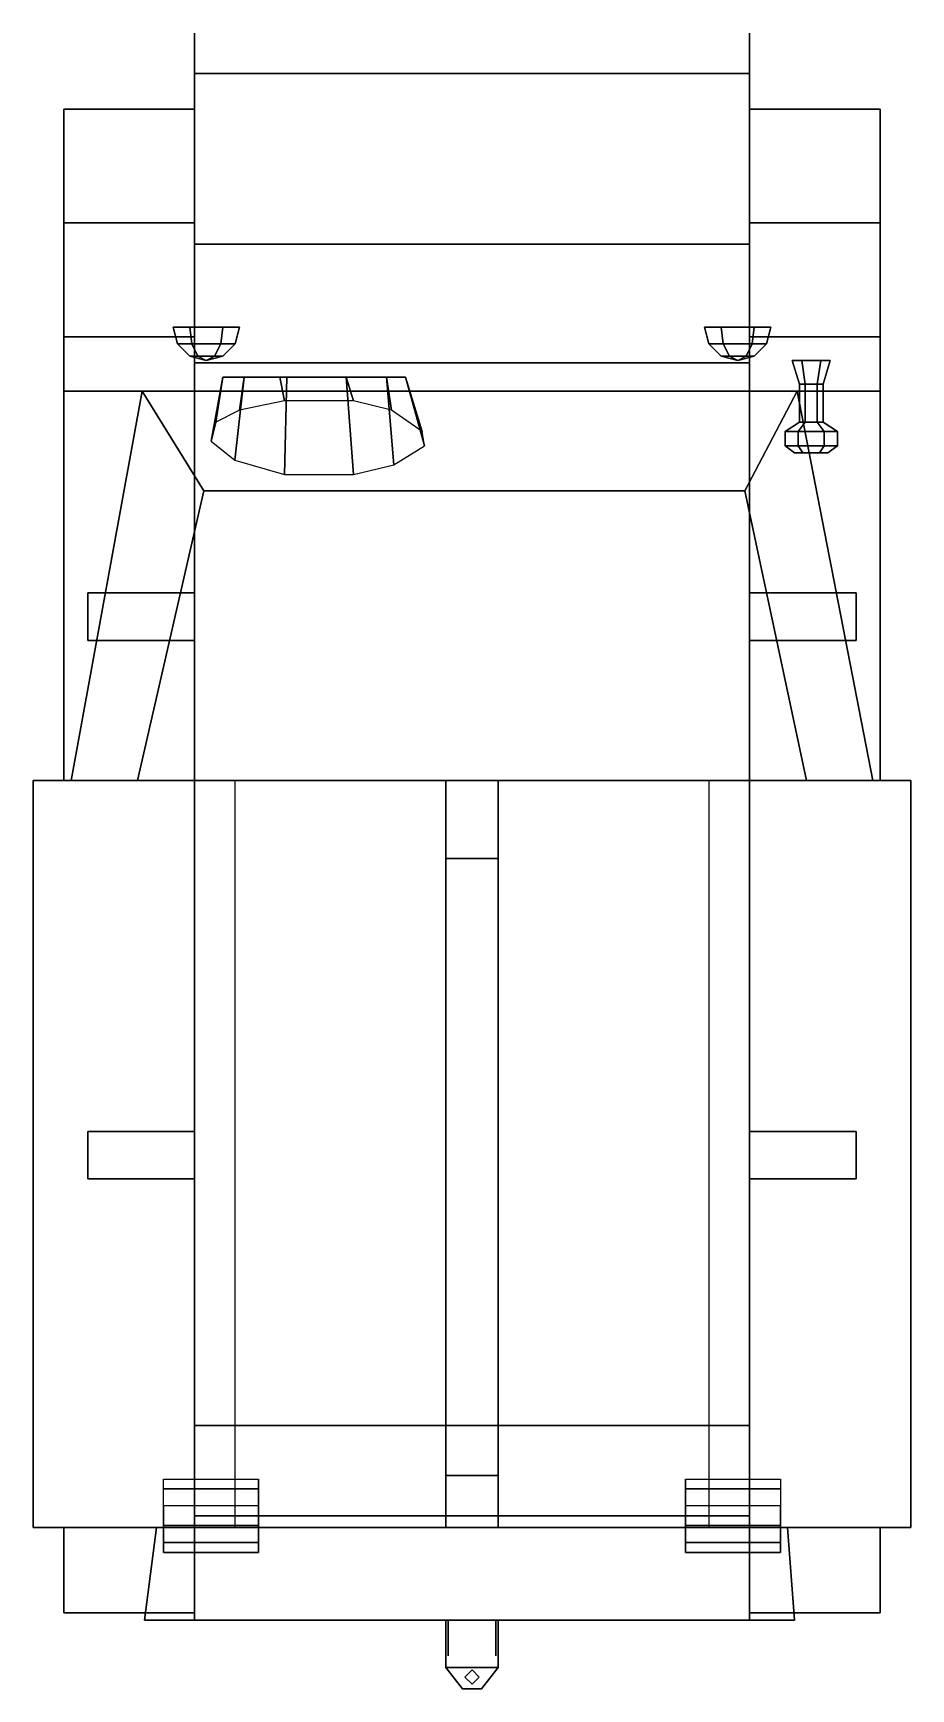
# Model space of a CAD drawing. Extents: x -0.93 to 0.93, y -1.68 to 1.81.
import ezdxf

# ---------------------------------------------------------------- set-up
doc = ezdxf.new("R2010")
doc.units = 0
doc.layers.get('0').update_dxf_attribs({"linetype": 'CONTINUOUS'})
doc.layers.add('MG_MOUNT', color=1, linetype='CONTINUOUS')
doc.layers.add('MUDSHIELD', color=4, linetype='CONTINUOUS')

msp = doc.modelspace()

# ---------------------------------------------------------------- linework, layer by layer
for points in [[(-0.585, 1.81, 0.64), (-0.585, 1.76, 0.56), (-0.585, 1.635, 0.56), (-0.585, 1.725, 0.645)], [(-0.585, 1.725, 0.645), (-0.585, 1.635, 0.56), (-0.585, 1.76, 0.56), (-0.585, 1.81, 0.64)], [(0.585, 1.81, 0.64), (0.585, 1.76, 0.56), (0.585, 1.635, 0.56), (0.585, 1.725, 0.645)], [(0.585, 1.725, 0.645), (0.585, 1.635, 0.56), (0.585, 1.76, 0.56), (0.585, 1.81, 0.64)], [(-0.585, 1.365, 0.295), (-0.585, 1.115, 0.295), (-0.585, 1.055, 0.915), (-0.585, 1.725, 0.645)], [(0.585, 1.725, 0.645), (0.585, 1.365, 0.295), (-0.585, 1.365, 0.295), (-0.585, 1.725, 0.645)], [(-0.585, 1.725, 0.645), (-0.585, 1.055, 0.915), (0.585, 1.055, 0.915), (0.585, 1.725, 0.645)], [(0.585, 1.055, 0.915), (0.585, 1.115, 0.295), (0.585, 1.365, 0.295), (0.585, 1.725, 0.645)], [(0.585, 1.365, 0.295), (0.585, 1.115, 0.295), (-0.585, 1.115, 0.295), (-0.585, 1.365, 0.295)], [(-0.5903, 1.155, 1.0425), (-0.595, 1.19, 1.0506), (-0.63, 1.19, 0.99), (-0.6206, 1.155, 0.99)], [(-0.63, 1.19, 0.99), (-0.595, 1.19, 1.0506), (-0.525, 1.19, 1.0506), (-0.49, 1.19, 0.99)], [(-0.6206, 1.155, 0.99), (-0.63, 1.19, 0.99), (-0.595, 1.19, 0.9294), (-0.5903, 1.155, 0.9375)], [(-0.595, 1.19, 0.9294), (-0.63, 1.19, 0.99), (-0.49, 1.19, 0.99), (-0.525, 1.19, 0.9294)], [(-0.5903, 1.155, 0.9375), (-0.595, 1.19, 0.9294), (-0.525, 1.19, 0.9294), (-0.5297, 1.155, 0.9375)], [(-0.5297, 1.155, 1.0425), (-0.525, 1.19, 1.0506), (-0.595, 1.19, 1.0506), (-0.5903, 1.155, 1.0425)], [(-0.4994, 1.155, 0.99), (-0.49, 1.19, 0.99), (-0.525, 1.19, 1.0506), (-0.5297, 1.155, 1.0425)], [(-0.5297, 1.155, 0.9375), (-0.525, 1.19, 0.9294), (-0.49, 1.19, 0.99), (-0.4994, 1.155, 0.99)], [(0.4994, 1.155, 0.99), (0.49, 1.19, 0.99), (0.525, 1.19, 0.9294), (0.5297, 1.155, 0.9375)], [(0.5297, 1.155, 1.0425), (0.525, 1.19, 1.0506), (0.49, 1.19, 0.99), (0.4994, 1.155, 0.99)], [(0.525, 1.19, 0.9294), (0.49, 1.19, 0.99), (0.63, 1.19, 0.99), (0.595, 1.19, 0.9294)], [(0.49, 1.19, 0.99), (0.525, 1.19, 1.0506), (0.595, 1.19, 1.0506), (0.63, 1.19, 0.99)], [(0.5297, 1.155, 0.9375), (0.525, 1.19, 0.9294), (0.595, 1.19, 0.9294), (0.5903, 1.155, 0.9375)], [(0.5903, 1.155, 1.0425), (0.595, 1.19, 1.0506), (0.525, 1.19, 1.0506), (0.5297, 1.155, 1.0425)], [(0.5903, 1.155, 0.9375), (0.595, 1.19, 0.9294), (0.63, 1.19, 0.99), (0.6206, 1.155, 0.99)], [(0.6206, 1.155, 0.99), (0.63, 1.19, 0.99), (0.595, 1.19, 1.0506), (0.5903, 1.155, 1.0425)], [(-0.5775, 1.1294, 1.0203), (-0.5903, 1.155, 1.0425), (-0.6206, 1.155, 0.99), (-0.595, 1.1294, 0.99)], [(-0.595, 1.1294, 0.99), (-0.6206, 1.155, 0.99), (-0.5903, 1.155, 0.9375), (-0.5775, 1.1294, 0.9597)], [(-0.5775, 1.1294, 0.9597), (-0.5903, 1.155, 0.9375), (-0.5297, 1.155, 0.9375), (-0.5425, 1.1294, 0.9597)], [(-0.5425, 1.1294, 1.0203), (-0.5297, 1.155, 1.0425), (-0.5903, 1.155, 1.0425), (-0.5775, 1.1294, 1.0203)], [(-0.525, 1.1294, 0.99), (-0.4994, 1.155, 0.99), (-0.5297, 1.155, 1.0425), (-0.5425, 1.1294, 1.0203)], [(-0.5425, 1.1294, 0.9597), (-0.5297, 1.155, 0.9375), (-0.4994, 1.155, 0.99), (-0.525, 1.1294, 0.99)], [(0.525, 1.1294, 0.99), (0.4994, 1.155, 0.99), (0.5297, 1.155, 0.9375), (0.5425, 1.1294, 0.9597)], [(0.5425, 1.1294, 1.0203), (0.5297, 1.155, 1.0425), (0.4994, 1.155, 0.99), (0.525, 1.1294, 0.99)], [(0.5425, 1.1294, 0.9597), (0.5297, 1.155, 0.9375), (0.5903, 1.155, 0.9375), (0.5775, 1.1294, 0.9597)], [(0.5775, 1.1294, 1.0203), (0.5903, 1.155, 1.0425), (0.5297, 1.155, 1.0425), (0.5425, 1.1294, 1.0203)], [(0.5775, 1.1294, 0.9597), (0.5903, 1.155, 0.9375), (0.6206, 1.155, 0.99), (0.595, 1.1294, 0.99)], [(0.595, 1.1294, 0.99), (0.6206, 1.155, 0.99), (0.5903, 1.155, 1.0425), (0.5775, 1.1294, 1.0203)], [(-0.56, 1.12, 0.99), (-0.5775, 1.1294, 1.0203), (-0.595, 1.1294, 0.99), (-0.56, 1.12, 0.99)], [(-0.56, 1.12, 0.99), (-0.595, 1.1294, 0.99), (-0.5775, 1.1294, 0.9597), (-0.56, 1.12, 0.99)], [(-0.56, 1.12, 0.99), (-0.5425, 1.1294, 1.0203), (-0.5775, 1.1294, 1.0203), (-0.56, 1.12, 0.99)], [(-0.56, 1.12, 0.99), (-0.5775, 1.1294, 0.9597), (-0.5425, 1.1294, 0.9597), (-0.56, 1.12, 0.99)], [(-0.56, 1.12, 0.99), (-0.525, 1.1294, 0.99), (-0.5425, 1.1294, 1.0203), (-0.56, 1.12, 0.99)], [(-0.56, 1.12, 0.99), (-0.5425, 1.1294, 0.9597), (-0.525, 1.1294, 0.99), (-0.56, 1.12, 0.99)], [(0.56, 1.12, 0.99), (0.525, 1.1294, 0.99), (0.5425, 1.1294, 0.9597), (0.56, 1.12, 0.99)], [(0.56, 1.12, 0.99), (0.5425, 1.1294, 1.0203), (0.525, 1.1294, 0.99), (0.56, 1.12, 0.99)], [(0.56, 1.12, 0.99), (0.5425, 1.1294, 0.9597), (0.5775, 1.1294, 0.9597), (0.56, 1.12, 0.99)], [(0.56, 1.12, 0.99), (0.5775, 1.1294, 1.0203), (0.5425, 1.1294, 1.0203), (0.56, 1.12, 0.99)], [(0.56, 1.12, 0.99), (0.5775, 1.1294, 0.9597), (0.595, 1.1294, 0.99), (0.56, 1.12, 0.99)], [(0.56, 1.12, 0.99), (0.595, 1.1294, 0.99), (0.5775, 1.1294, 1.0203), (0.56, 1.12, 0.99)], [(0.695, 1.12, 1.0646), (0.675, 1.12, 1.03), (0.69, 1.07, 1.03), (0.7025, 1.07, 1.0517)], [(0.675, 1.12, 1.03), (0.695, 1.12, 0.9954), (0.7025, 1.07, 1.0083), (0.69, 1.07, 1.03)], [(0.755, 1.12, 1.03), (0.675, 1.12, 1.03), (0.695, 1.12, 1.0646), (0.735, 1.12, 1.0646)], [(0.735, 1.12, 0.9954), (0.695, 1.12, 0.9954), (0.675, 1.12, 1.03), (0.755, 1.12, 1.03)], [(0.735, 1.12, 1.0646), (0.695, 1.12, 1.0646), (0.7025, 1.07, 1.0517), (0.7275, 1.07, 1.0517)], [(0.695, 1.12, 0.9954), (0.735, 1.12, 0.9954), (0.7275, 1.07, 1.0083), (0.7025, 1.07, 1.0083)], [(0.755, 1.12, 1.03), (0.735, 1.12, 1.0646), (0.7275, 1.07, 1.0517), (0.74, 1.07, 1.03)], [(0.735, 1.12, 0.9954), (0.755, 1.12, 1.03), (0.74, 1.07, 1.03), (0.7275, 1.07, 1.0083)], [(-0.585, 1.115, 0.295), (-0.585, 0.235, 0.295), (-0.585, 0.235, 0.765), (-0.585, 1.055, 0.915)], [(0.585, 1.115, 0.295), (0.585, 0.235, 0.295), (-0.585, 0.235, 0.295), (-0.585, 1.115, 0.295)], [(0.585, 0.235, 0.765), (0.585, 0.235, 0.295), (0.585, 1.115, 0.295), (0.585, 1.055, 0.915)], [(-0.695, 1.055, 0.915), (-0.845, 0.235, 0.765), (-0.705, 0.235, 1.425), (-0.565, 0.845, 1.385)], [(0.685, 1.055, 0.915), (0.845, 0.235, 0.765), (-0.845, 0.235, 0.765), (-0.695, 1.055, 0.915)], [(0.575, 0.845, 1.385), (0.685, 1.055, 0.915), (-0.695, 1.055, 0.915), (-0.565, 0.845, 1.385)], [(-0.585, 1.055, 0.915), (-0.585, 0.235, 0.765), (0.585, 0.235, 0.765), (0.585, 1.055, 0.915)], [(0.705, 0.235, 1.425), (0.845, 0.235, 0.765), (0.685, 1.055, 0.915), (0.575, 0.845, 1.385)], [(0.7025, 1.07, 1.0517), (0.69, 1.07, 1.03), (0.69, 0.99, 1.03), (0.7025, 0.99, 1.0517)], [(0.69, 1.07, 1.03), (0.7025, 1.07, 1.0083), (0.7025, 0.99, 1.0083), (0.69, 0.99, 1.03)], [(0.7275, 1.07, 1.0517), (0.7025, 1.07, 1.0517), (0.7025, 0.99, 1.0517), (0.7275, 0.99, 1.0517)], [(0.7025, 1.07, 1.0083), (0.7275, 1.07, 1.0083), (0.7275, 0.99, 1.0083), (0.7025, 0.99, 1.0083)], [(0.74, 1.07, 1.03), (0.7275, 1.07, 1.0517), (0.7275, 0.99, 1.0517), (0.74, 0.99, 1.03)], [(0.7275, 1.07, 1.0083), (0.74, 1.07, 1.03), (0.74, 0.99, 1.03), (0.7275, 0.99, 1.0083)], [(0.7025, 0.99, 1.0517), (0.69, 0.99, 1.03), (0.66, 0.97, 1.03), (0.6875, 0.97, 1.0776)], [(0.69, 0.99, 1.03), (0.7025, 0.99, 1.0083), (0.6875, 0.97, 0.9824), (0.66, 0.97, 1.03)], [(0.7275, 0.99, 1.0517), (0.7025, 0.99, 1.0517), (0.6875, 0.97, 1.0776), (0.7425, 0.97, 1.0776)], [(0.7025, 0.99, 1.0083), (0.7275, 0.99, 1.0083), (0.7425, 0.97, 0.9824), (0.6875, 0.97, 0.9824)], [(0.74, 0.99, 1.03), (0.7275, 0.99, 1.0517), (0.7425, 0.97, 1.0776), (0.77, 0.97, 1.03)], [(0.7275, 0.99, 1.0083), (0.74, 0.99, 1.03), (0.77, 0.97, 1.03), (0.7425, 0.97, 0.9824)], [(0.6875, 0.97, 1.0776), (0.66, 0.97, 1.03), (0.66, 0.94, 1.03), (0.6875, 0.94, 1.0776)], [(0.66, 0.97, 1.03), (0.6875, 0.97, 0.9824), (0.6875, 0.94, 0.9824), (0.66, 0.94, 1.03)], [(0.7425, 0.97, 1.0776), (0.6875, 0.97, 1.0776), (0.6875, 0.94, 1.0776), (0.7425, 0.94, 1.0776)], [(0.6875, 0.97, 0.9824), (0.7425, 0.97, 0.9824), (0.7425, 0.94, 0.9824), (0.6875, 0.94, 0.9824)], [(0.77, 0.97, 1.03), (0.7425, 0.97, 1.0776), (0.7425, 0.94, 1.0776), (0.77, 0.94, 1.03)], [(0.7425, 0.97, 0.9824), (0.77, 0.97, 1.03), (0.77, 0.94, 1.03), (0.7425, 0.94, 0.9824)], [(0.6875, 0.94, 1.0776), (0.66, 0.94, 1.03), (0.68, 0.925, 1.03), (0.6975, 0.925, 1.0603)], [(0.66, 0.94, 1.03), (0.6875, 0.94, 0.9824), (0.6975, 0.925, 0.9997), (0.68, 0.925, 1.03)], [(0.7325, 0.925, 1.0603), (0.6975, 0.925, 1.0603), (0.68, 0.925, 1.03), (0.75, 0.925, 1.03)], [(0.75, 0.925, 1.03), (0.68, 0.925, 1.03), (0.6975, 0.925, 0.9997), (0.7325, 0.925, 0.9997)], [(0.7425, 0.94, 1.0776), (0.6875, 0.94, 1.0776), (0.6975, 0.925, 1.0603), (0.7325, 0.925, 1.0603)], [(0.6875, 0.94, 0.9824), (0.7425, 0.94, 0.9824), (0.7325, 0.925, 0.9997), (0.6975, 0.925, 0.9997)], [(0.77, 0.94, 1.03), (0.7425, 0.94, 1.0776), (0.7325, 0.925, 1.0603), (0.75, 0.925, 1.03)], [(0.7425, 0.94, 0.9824), (0.77, 0.94, 1.03), (0.75, 0.925, 1.03), (0.7325, 0.925, 0.9997)], [(-0.565, 0.845, 1.385), (-0.705, 0.235, 1.425), (0.705, 0.235, 1.425), (0.575, 0.845, 1.385)], [(-0.81, 0.53, 0.355), (-0.81, 0.63, 0.355), (-0.81, 0.63, 0.305), (-0.81, 0.53, 0.305)], [(-0.81, 0.63, 0.305), (-0.81, 0.63, 0.355), (-0.585, 0.63, 0.355), (-0.585, 0.63, 0.305)], [(-0.585, 0.53, 0.355), (-0.585, 0.63, 0.355), (-0.81, 0.63, 0.355), (-0.81, 0.53, 0.355)], [(-0.81, 0.53, 0.305), (-0.81, 0.63, 0.305), (-0.585, 0.63, 0.305), (-0.585, 0.53, 0.305)], [(0.585, 0.53, 0.305), (0.585, 0.63, 0.305), (0.81, 0.63, 0.305), (0.81, 0.53, 0.305)], [(0.585, 0.63, 0.305), (0.585, 0.63, 0.355), (0.81, 0.63, 0.355), (0.81, 0.63, 0.305)], [(0.81, 0.53, 0.355), (0.81, 0.63, 0.355), (0.585, 0.63, 0.355), (0.585, 0.53, 0.355)], [(0.81, 0.63, 0.355), (0.81, 0.53, 0.355), (0.81, 0.53, 0.305), (0.81, 0.63, 0.305)], [(-0.585, 0.53, 0.305), (-0.585, 0.53, 0.355), (-0.81, 0.53, 0.355), (-0.81, 0.53, 0.305)], [(0.81, 0.53, 0.305), (0.81, 0.53, 0.355), (0.585, 0.53, 0.355), (0.585, 0.53, 0.305)], [(0.925, 0.235, 0.855), (0.925, 0.235, 0.72), (-0.925, 0.235, 0.72), (-0.925, 0.235, 0.855)], [(-0.925, 0.235, 0.855), (-0.925, -1.34, 0.855), (0.925, -1.34, 0.855), (0.925, 0.235, 0.855)], [(-0.925, 0.235, 0.72), (-0.925, -1.34, 0.72), (-0.925, -1.34, 0.855), (-0.925, 0.235, 0.855)], [(0.925, 0.235, 0.72), (0.925, -1.34, 0.72), (-0.925, -1.34, 0.72), (-0.925, 0.235, 0.72)], [(-0.705, 0.235, 1.425), (-0.845, 0.235, 0.765), (0.845, 0.235, 0.765), (0.705, 0.235, 1.425)], [(-0.585, 0.235, 0.295), (-0.585, -1.125, 0.295), (-0.585, -1.125, 0.72), (-0.585, 0.235, 0.72)], [(0.585, 0.235, 0.295), (0.585, -1.125, 0.295), (-0.585, -1.125, 0.295), (-0.585, 0.235, 0.295)], [(-0.5, 0.235, 0.855), (-0.5, -1.34, 0.855), (-0.055, -1.34, 1.085), (-0.055, 0.235, 1.085)], [(-0.055, 0.235, 1.085), (-0.055, -1.34, 1.085), (0.055, -1.34, 1.085), (0.055, 0.235, 1.085)], [(0.055, -1.34, 1.085), (0.5, -1.34, 0.855), (0.5, 0.235, 0.855), (0.055, 0.235, 1.085)], [(0.585, -1.125, 0.72), (0.585, -1.125, 0.295), (0.585, 0.235, 0.295), (0.585, 0.235, 0.72)], [(0.925, -1.34, 0.855), (0.925, -1.34, 0.72), (0.925, 0.235, 0.72), (0.925, 0.235, 0.855)], [(-0.055, 0.07, 1.085), (-0.055, -1.23, 1.085), (-0.055, -1.23, 1.625), (-0.055, 0.07, 1.625)], [(0.055, 0.07, 1.625), (0.055, 0.07, 1.085), (-0.055, 0.07, 1.085), (-0.055, 0.07, 1.625)], [(-0.055, 0.07, 1.625), (-0.055, -1.23, 1.625), (0.055, -1.23, 1.625), (0.055, 0.07, 1.625)], [(0.055, -1.23, 1.625), (0.055, -1.23, 1.085), (0.055, 0.07, 1.085), (0.055, 0.07, 1.625)], [(-0.81, -0.505, 0.305), (-0.81, -0.505, 0.355), (-0.585, -0.505, 0.355), (-0.585, -0.505, 0.305)], [(-0.81, -0.605, 0.305), (-0.81, -0.505, 0.305), (-0.585, -0.505, 0.305), (-0.585, -0.605, 0.305)], [(-0.585, -0.605, 0.355), (-0.585, -0.505, 0.355), (-0.81, -0.505, 0.355), (-0.81, -0.605, 0.355)], [(-0.81, -0.605, 0.355), (-0.81, -0.505, 0.355), (-0.81, -0.505, 0.305), (-0.81, -0.605, 0.305)], [(0.81, -0.605, 0.355), (0.81, -0.505, 0.355), (0.585, -0.505, 0.355), (0.585, -0.605, 0.355)], [(0.585, -0.505, 0.305), (0.585, -0.505, 0.355), (0.81, -0.505, 0.355), (0.81, -0.505, 0.305)], [(0.585, -0.605, 0.305), (0.585, -0.505, 0.305), (0.81, -0.505, 0.305), (0.81, -0.605, 0.305)], [(0.81, -0.505, 0.355), (0.81, -0.605, 0.355), (0.81, -0.605, 0.305), (0.81, -0.505, 0.305)], [(-0.585, -0.605, 0.305), (-0.585, -0.605, 0.355), (-0.81, -0.605, 0.355), (-0.81, -0.605, 0.305)], [(0.81, -0.605, 0.305), (0.81, -0.605, 0.355), (0.585, -0.605, 0.355), (0.585, -0.605, 0.305)], [(-0.585, -1.125, 0.72), (-0.585, -1.125, 0.295), (0.585, -1.125, 0.295), (0.585, -1.125, 0.72)], [(0.585, -1.125, 0.72), (0.585, -1.125, 0.295), (-0.585, -1.125, 0.295), (-0.585, -1.125, 0.72)], [(-0.585, -1.125, 0.295), (-0.585, -1.315, 0.485), (-0.585, -1.315, 0.72), (-0.585, -1.125, 0.72)], [(0.585, -1.125, 0.295), (0.585, -1.315, 0.485), (-0.585, -1.315, 0.485), (-0.585, -1.125, 0.295)], [(-0.585, -1.125, 0.72), (-0.585, -1.315, 0.72), (0.585, -1.315, 0.72), (0.585, -1.125, 0.72)], [(0.585, -1.315, 0.72), (0.585, -1.315, 0.485), (0.585, -1.125, 0.295), (0.585, -1.125, 0.72)], [(-0.65, -1.2584, 0.3284), (-0.65, -1.2377, 0.4057), (-0.45, -1.2377, 0.4057), (-0.45, -1.2584, 0.3284)], [(-0.45, -1.2377, 0.4057), (-0.45, -1.3923, 0.3643), (-0.45, -1.3357, 0.3077), (-0.45, -1.2584, 0.3284)], [(-0.45, -1.2943, 0.4623), (-0.45, -1.3716, 0.4416), (-0.45, -1.3923, 0.3643), (-0.45, -1.2377, 0.4057)], [(-0.055, -1.23, 1.625), (-0.055, -1.23, 1.085), (0.055, -1.23, 1.085), (0.055, -1.23, 1.625)], [(0.65, -1.2377, 0.4057), (0.65, -1.2584, 0.3284), (0.45, -1.2584, 0.3284), (0.45, -1.2377, 0.4057)], [(0.45, -1.3716, 0.4416), (0.45, -1.2943, 0.4623), (0.45, -1.2377, 0.4057), (0.45, -1.3923, 0.3643)], [(0.45, -1.3923, 0.3643), (0.45, -1.2377, 0.4057), (0.45, -1.2584, 0.3284), (0.45, -1.3357, 0.3077)], [(-0.65, -1.3357, 0.3077), (-0.65, -1.2584, 0.3284), (-0.45, -1.2584, 0.3284), (-0.45, -1.3357, 0.3077)], [(0.65, -1.2584, 0.3284), (0.65, -1.3357, 0.3077), (0.45, -1.3357, 0.3077), (0.45, -1.2584, 0.3284)], [(-0.65, -1.2943, 0.4623), (-0.65, -1.3716, 0.4416), (-0.45, -1.3716, 0.4416), (-0.45, -1.2943, 0.4623)], [(-0.585, -1.315, 0.72), (-0.585, -1.315, 0.485), (0.585, -1.315, 0.485), (0.585, -1.315, 0.72)], [(-0.585, -1.315, 0.485), (-0.585, -1.535, 0.485), (-0.585, -1.535, 0.765), (-0.585, -1.315, 0.765)], [(0.585, -1.315, 0.485), (0.585, -1.535, 0.485), (-0.585, -1.535, 0.485), (-0.585, -1.315, 0.485)], [(0.65, -1.3716, 0.4416), (0.65, -1.2943, 0.4623), (0.45, -1.2943, 0.4623), (0.45, -1.3716, 0.4416)], [(0.585, -1.535, 0.765), (0.585, -1.535, 0.485), (0.585, -1.315, 0.485), (0.585, -1.315, 0.765)], [(-0.925, -1.34, 0.855), (-0.925, -1.34, 0.72), (0.925, -1.34, 0.72), (0.925, -1.34, 0.855)], [(-0.665, -1.34, 0.765), (-0.69, -1.535, 0.765), (-0.69, -1.535, 1.375), (-0.665, -1.34, 1.435)], [(0.665, -1.34, 0.765), (0.68, -1.535, 0.765), (-0.69, -1.535, 0.765), (-0.665, -1.34, 0.765)], [(-0.665, -1.34, 1.435), (-0.69, -1.535, 1.375), (0.68, -1.535, 1.375), (0.665, -1.34, 1.435)], [(0.665, -1.34, 1.435), (0.665, -1.34, 0.765), (-0.665, -1.34, 0.765), (-0.665, -1.34, 1.435)], [(-0.65, -1.3923, 0.3643), (-0.65, -1.3357, 0.3077), (-0.45, -1.3357, 0.3077), (-0.45, -1.3923, 0.3643)], [(0.65, -1.3357, 0.3077), (0.65, -1.3923, 0.3643), (0.45, -1.3923, 0.3643), (0.45, -1.3357, 0.3077)], [(0.68, -1.535, 1.375), (0.68, -1.535, 0.765), (0.665, -1.34, 0.765), (0.665, -1.34, 1.435)], [(-0.65, -1.3716, 0.4416), (-0.65, -1.3923, 0.3643), (-0.45, -1.3923, 0.3643), (-0.45, -1.3716, 0.4416)], [(0.65, -1.3923, 0.3643), (0.65, -1.3716, 0.4416), (0.45, -1.3716, 0.4416), (0.45, -1.3923, 0.3643)], [(-0.69, -1.535, 1.375), (-0.69, -1.535, 0.765), (0.68, -1.535, 0.765), (0.68, -1.535, 1.375)], [(-0.585, -1.535, 0.765), (-0.585, -1.535, 0.485), (0.585, -1.535, 0.485), (0.585, -1.535, 0.765)], [(-0.055, -1.635, 0.655), (0.055, -1.635, 0.655), (0.055, -1.535, 0.655), (-0.055, -1.535, 0.655)], [(-0.055, -1.535, 0.655), (0.055, -1.535, 0.655), (0.055, -1.635, 0.655), (-0.055, -1.635, 0.655)], [(-0.055, -1.635, 0.555), (0.055, -1.635, 0.555), (0.055, -1.535, 0.555), (-0.055, -1.535, 0.555)], [(-0.055, -1.535, 0.555), (0.055, -1.535, 0.555), (0.055, -1.635, 0.555), (-0.055, -1.635, 0.555)], [(-0.05, -1.575, 0.65), (-0.05, -1.575, 0.54), (-0.05, -1.535, 0.54), (-0.05, -1.535, 0.65)], [(-0.05, -1.535, 0.65), (-0.05, -1.535, 0.54), (-0.05, -1.575, 0.54), (-0.05, -1.575, 0.65)], [(0.05, -1.575, 0.65), (0.05, -1.575, 0.54), (0.05, -1.535, 0.54), (0.05, -1.535, 0.65)], [(0.05, -1.535, 0.65), (0.05, -1.535, 0.54), (0.05, -1.575, 0.54), (0.05, -1.575, 0.65)], [(-0.05, -1.575, 0.65), (-0.05, -1.575, 0.54), (-0.05, -1.61, 0.575), (-0.05, -1.61, 0.615)], [(-0.05, -1.61, 0.615), (-0.05, -1.61, 0.575), (-0.05, -1.575, 0.54), (-0.05, -1.575, 0.65)], [(0.05, -1.61, 0.615), (0.05, -1.61, 0.575), (0.05, -1.575, 0.54), (0.05, -1.575, 0.65)], [(0.05, -1.575, 0.65), (0.05, -1.575, 0.54), (0.05, -1.61, 0.575), (0.05, -1.61, 0.615)], [(-0.055, -1.635, 0.655), (0.055, -1.635, 0.655), (0.02, -1.68, 0.655), (-0.02, -1.68, 0.655)], [(-0.02, -1.68, 0.655), (0.02, -1.68, 0.655), (0.055, -1.635, 0.655), (-0.055, -1.635, 0.655)], [(-0.02, -1.68, 0.555), (0.02, -1.68, 0.555), (0.055, -1.635, 0.555), (-0.055, -1.635, 0.555)], [(-0.055, -1.635, 0.555), (0.055, -1.635, 0.555), (0.02, -1.68, 0.555), (-0.02, -1.68, 0.555)], [(0, -1.64, 0.44), (-0.015, -1.655, 0.44), (-0.015, -1.655, 0.68), (0, -1.64, 0.68)], [(-0.015, -1.655, 0.68), (0, -1.67, 0.68), (0.015, -1.655, 0.68), (0, -1.64, 0.68)], [(0, -1.67, 0.44), (-0.015, -1.655, 0.44), (0, -1.64, 0.44), (0.015, -1.655, 0.44)], [(0.015, -1.655, 0.44), (0, -1.64, 0.44), (0, -1.64, 0.68), (0.015, -1.655, 0.68)], [(-0.015, -1.655, 0.44), (0, -1.67, 0.44), (0, -1.67, 0.68), (-0.015, -1.655, 0.68)], [(0, -1.67, 0.44), (0.015, -1.655, 0.44), (0.015, -1.655, 0.68), (0, -1.67, 0.68)]]:
    msp.add_3dface(points)
at = {"layer": 'MG_MOUNT'}
for points in [[(-0.525, 1.085, 1.13), (-0.525, 1.085, 1.07), (-0.54, 0.99, 1.025), (-0.55, 0.95, 1.145)], [(-0.55, 0.95, 1.145), (-0.5, 0.91, 1.24), (-0.48, 1.085, 1.21), (-0.525, 1.085, 1.13)], [(-0.525, 1.085, 1.07), (-0.48, 1.085, 0.99), (-0.49, 1.015, 0.97), (-0.54, 0.99, 1.025)], [(-0.48, 1.085, 1.21), (-0.48, 1.085, 0.99), (-0.525, 1.085, 1.07), (-0.525, 1.085, 1.13)], [(-0.5, 0.91, 1.24), (-0.395, 0.88, 1.31), (-0.39, 1.085, 1.255), (-0.48, 1.085, 1.21)], [(-0.48, 1.085, 0.99), (-0.405, 1.085, 0.95), (-0.395, 1.035, 0.945), (-0.49, 1.015, 0.97)], [(-0.39, 1.085, 1.255), (-0.405, 1.085, 0.95), (-0.48, 1.085, 0.99), (-0.48, 1.085, 1.21)], [(-0.265, 1.085, 1.255), (-0.265, 1.085, 0.95), (-0.405, 1.085, 0.95), (-0.39, 1.085, 1.255)], [(-0.405, 1.085, 0.95), (-0.265, 1.085, 0.95), (-0.25, 1.035, 0.945), (-0.395, 1.035, 0.945)], [(-0.395, 0.88, 1.31), (-0.25, 0.88, 1.31), (-0.265, 1.085, 1.255), (-0.39, 1.085, 1.255)], [(-0.18, 1.085, 1.22), (-0.18, 1.085, 0.99), (-0.265, 1.085, 0.95), (-0.265, 1.085, 1.255)], [(-0.265, 1.085, 0.95), (-0.18, 1.085, 0.99), (-0.17, 1.015, 0.98), (-0.25, 1.035, 0.945)], [(-0.25, 0.88, 1.31), (-0.165, 0.9, 1.265), (-0.18, 1.085, 1.22), (-0.265, 1.085, 1.255)], [(-0.14, 1.085, 1.13), (-0.14, 1.085, 1.07), (-0.18, 1.085, 0.99), (-0.18, 1.085, 1.22)], [(-0.18, 1.085, 0.99), (-0.14, 1.085, 1.07), (-0.105, 0.97, 1.085), (-0.17, 1.015, 0.98)], [(-0.165, 0.9, 1.265), (-0.1, 0.94, 1.155), (-0.14, 1.085, 1.13), (-0.18, 1.085, 1.22)], [(-0.1, 0.94, 1.155), (-0.105, 0.97, 1.085), (-0.14, 1.085, 1.07), (-0.14, 1.085, 1.13)]]:
    msp.add_3dface(points, dxfattribs=at)
at = {"layer": 'MUDSHIELD'}
for points in [[(-0.86, 1.41, 0.885), (-0.86, 1.65, 0.675), (-0.585, 1.65, 0.675), (-0.585, 1.41, 0.885)], [(-0.585, 1.41, 0.885), (-0.585, 1.65, 0.675), (-0.86, 1.65, 0.675), (-0.86, 1.41, 0.885)], [(-0.585, 1.17, 0.92), (-0.585, 1.055, 0.915), (-0.585, 1.65, 0.675), (-0.585, 1.41, 0.885)], [(-0.585, 1.41, 0.885), (-0.585, 1.65, 0.675), (-0.585, 1.055, 0.915), (-0.585, 1.17, 0.92)], [(0.585, 1.41, 0.885), (0.585, 1.65, 0.675), (0.86, 1.65, 0.675), (0.86, 1.41, 0.885)], [(0.86, 1.41, 0.885), (0.86, 1.65, 0.675), (0.585, 1.65, 0.675), (0.585, 1.41, 0.885)], [(0.585, 1.17, 0.92), (0.585, 1.055, 0.915), (0.585, 1.65, 0.675), (0.585, 1.41, 0.885)], [(0.585, 1.41, 0.885), (0.585, 1.65, 0.675), (0.585, 1.055, 0.915), (0.585, 1.17, 0.92)], [(-0.585, 1.17, 0.92), (-0.585, 1.41, 0.885), (-0.86, 1.41, 0.885), (-0.86, 1.17, 0.92)], [(-0.86, 1.17, 0.92), (-0.86, 1.41, 0.885), (-0.585, 1.41, 0.885), (-0.585, 1.17, 0.92)], [(0.585, 1.17, 0.92), (0.585, 1.41, 0.885), (0.86, 1.41, 0.885), (0.86, 1.17, 0.92)], [(0.86, 1.17, 0.92), (0.86, 1.41, 0.885), (0.585, 1.41, 0.885), (0.585, 1.17, 0.92)], [(-0.585, 1.055, 0.915), (-0.585, 1.17, 0.92), (-0.86, 1.17, 0.92), (-0.86, 1.055, 0.915)], [(-0.86, 1.055, 0.915), (-0.86, 1.17, 0.92), (-0.585, 1.17, 0.92), (-0.585, 1.055, 0.915)], [(0.585, 1.055, 0.915), (0.585, 1.17, 0.92), (0.86, 1.17, 0.92), (0.86, 1.055, 0.915)], [(0.86, 1.055, 0.915), (0.86, 1.17, 0.92), (0.585, 1.17, 0.92), (0.585, 1.055, 0.915)], [(-0.86, 0.235, 0.765), (-0.86, 1.055, 0.915), (-0.585, 1.055, 0.915), (-0.585, 0.235, 0.765)], [(-0.585, 0.235, 0.765), (-0.585, 1.055, 0.915), (-0.86, 1.055, 0.915), (-0.86, 0.235, 0.765)], [(0.86, 0.235, 0.765), (0.86, 1.055, 0.915), (0.585, 1.055, 0.915), (0.585, 0.235, 0.765)], [(0.585, 0.235, 0.765), (0.585, 1.055, 0.915), (0.86, 1.055, 0.915), (0.86, 0.235, 0.765)], [(-0.86, -1.52, 0.645), (-0.86, -1.34, 0.77), (-0.585, -1.34, 0.77), (-0.585, -1.52, 0.645)], [(-0.585, -1.52, 0.645), (-0.585, -1.34, 0.77), (-0.86, -1.34, 0.77), (-0.86, -1.52, 0.645)], [(0.585, -1.52, 0.645), (0.585, -1.34, 0.77), (0.86, -1.34, 0.77), (0.86, -1.52, 0.645)], [(0.86, -1.52, 0.645), (0.86, -1.34, 0.77), (0.585, -1.34, 0.77), (0.585, -1.52, 0.645)]]:
    msp.add_3dface(points, dxfattribs=at)

doc.saveas('drawing.dxf')
